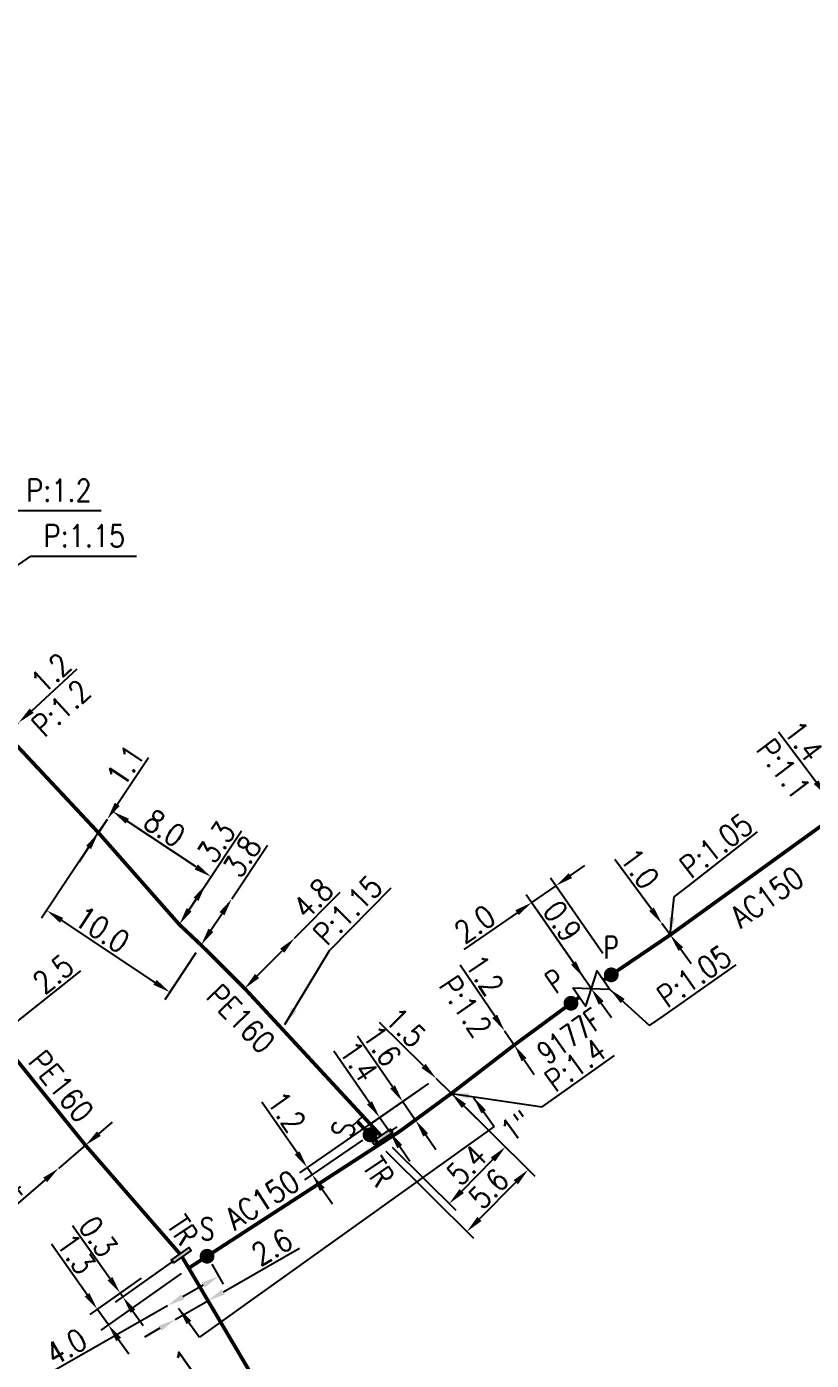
# Model space of a CAD drawing. Header units: millimetres. Extents: x 149996 to 151004, y 126998 to 128018.
# Drawn here: x 150657.9 to 150711, y 127827.3 to 127917.6 of the extents above; entities that cross this region are included whole.
import ezdxf
from ezdxf.enums import TextEntityAlignment as Align

# ---------------------------------------------------------------- set-up
doc = ezdxf.new("R2010")
doc.units = ezdxf.units.MM
doc.header["$PDMODE"] = 34
for name, pattern in [('L_100_AP', [14, 10, -1.5, 1, -1.5]), ('L_25_AP', [2000, 1000, 1000]), ('L_25_PE', [2000, 1000, 1000])]:
    doc.linetypes.add(name, pattern=pattern)
doc.layers.get('0').update_dxf_attribs({"linetype": 'CONTINUOUS'})
doc.layers.get('DEFPOINTS').update_dxf_attribs({"linetype": 'CONTINUOUS'})
for name, color, linetype in [('L_140', 3, 'CONTINUOUS'), ('L_150', 1, 'CONTINUOUS'), ('L_300', 7, 'CONTINUOUS'), ('L_340', 7, 'CONTINUOUS')]:
    doc.layers.add(name, color=color, linetype=linetype)
doc.styles.add('G_ROMANS', font='ROMANS.SHX', dxfattribs={"width": 0.75})
doc.styles.get("Standard").update_dxf_attribs({"font": 'romans.shx', "width": 0.85})
doc.dimstyles.get("Standard").update_dxf_attribs({"dimtxt": 1.5, "dimasz": 1.2, "dimexe": 0.625, "dimexo": 0.625, "dimgap": 0.25, "dimtad": 1, "dimdec": 1, "dimzin": 0, "dimdsep": 46, "dimtxsty": 'Standard', "dimcen": -0.5, "dimadec": 0, "dimazin": 0, "dimtfac": 1, "dimtdec": 1, "dimtmove": 0, "dimatfit": 3, "dimfxl": 0, "dimtolj": 1, "dimtzin": 0, "dimarcsym": 0})

# ---------------------------------------------------------------- blocks, each defined once
blk = doc.blocks.new('*D1132')
at = {"layer": 'DEFPOINTS', "color": 0, "linetype": 'Continuous', "transparency": 16777216}
for p in [(150712.053, 127865.453), (150712.053, 127865.453), (150712.896, 127864.335)]:
    blk.add_point(p, dxfattribs=at)
at = {"layer": 'L_140', "color": 0, "linetype": 'Continuous', "lineweight": -2, "transparency": 16777216}
for p, q in [((150711.33, 127866.411), (150708.772, 127869.804)), ((150712.896, 127864.335), (150712.053, 127865.453)), ((150713.395, 127864.711), (150713.395, 127864.711)), ((150713.618, 127863.377), (150714.341, 127862.419))]:
    blk.add_line(p, q, dxfattribs=at)
at = {"layer": 'L_140', "color": 0, "linetype": 'Continuous', "transparency": 16777216}
for points in [[(150711.49, 127866.531), (150711.171, 127866.291), (150712.053, 127865.453)], [(150713.778, 127863.497), (150713.459, 127863.256), (150712.896, 127864.335)]]:
    blk.add_solid(points, dxfattribs=at)
at = {"layer": 'L_140', "color": 0, "linetype": 'Continuous', "transparency": 16777216, "insert": (150710.488, 127869.189), "char_height": 1.5, "attachment_point": 5, "rotation": 307.01831}
blk.add_mtext('\\A1;1.4', dxfattribs=at)
blk = doc.blocks.new('*D1133')
at = {"layer": 'DEFPOINTS', "color": 0, "linetype": 'Continuous', "transparency": 16777216}
for p in [(150700.892, 127856.832), (150700.892, 127856.832), (150701.455, 127856.067)]:
    blk.add_point(p, dxfattribs=at)
at = {"layer": 'L_140', "color": 0, "linetype": 'Continuous', "lineweight": -2, "transparency": 16777216}
for p, q in [((150700.181, 127857.799), (150697.698, 127861.173)), ((150701.455, 127856.067), (150700.892, 127856.832)), ((150702.166, 127855.101), (150702.877, 127854.134))]:
    blk.add_line(p, q, dxfattribs=at)
at = {"layer": 'L_140', "color": 0, "linetype": 'Continuous', "transparency": 16777216}
for points in [[(150700.342, 127857.918), (150700.02, 127857.681), (150700.892, 127856.832)], [(150702.327, 127855.219), (150702.005, 127854.982), (150701.455, 127856.067)]]:
    blk.add_solid(points, dxfattribs=at)
at = {"layer": 'L_140', "color": 0, "linetype": 'Continuous', "transparency": 16777216, "insert": (150699.389, 127860.562), "char_height": 1.5, "attachment_point": 5, "rotation": 306.34445}
blk.add_mtext('\\A1;1.0', dxfattribs=at)
blk = doc.blocks.new('*D1153')
at = {"layer": 'DEFPOINTS', "color": 0, "linetype": 'Continuous', "transparency": 16777216}
for p in [(150690.242, 127849.559), (150690.242, 127849.559), (150690.887, 127848.607)]:
    blk.add_point(p, dxfattribs=at)
at = {"layer": 'L_150', "color": 0, "linetype": 'Continuous', "lineweight": -2, "transparency": 16777216}
for p, q in [((150689.569, 127850.553), (150687.219, 127854.021)), ((150690.887, 127848.607), (150690.242, 127849.559)), ((150691.56, 127847.614), (150692.233, 127846.62))]:
    blk.add_line(p, q, dxfattribs=at)
at = {"layer": 'L_150', "color": 0, "linetype": 'Continuous', "transparency": 16777216}
for points in [[(150689.734, 127850.665), (150689.403, 127850.441), (150690.242, 127849.559)], [(150691.725, 127847.726), (150691.394, 127847.502), (150690.887, 127848.607)]]:
    blk.add_solid(points, dxfattribs=at)
at = {"layer": 'L_150', "color": 0, "linetype": 'Continuous', "transparency": 16777216, "insert": (150688.885, 127853.345), "char_height": 1.5, "attachment_point": 5, "rotation": 304.11598}
blk.add_mtext('\\A1;1.2', dxfattribs=at)
blk = doc.blocks.new('*D1154')
at = {"layer": 'DEFPOINTS', "color": 0, "linetype": 'Continuous', "transparency": 16777216}
for p in [(150685.602, 127846.352), (150685.602, 127846.352), (150686.632, 127845.331)]:
    blk.add_point(p, dxfattribs=at)
at = {"layer": 'L_150', "color": 0, "linetype": 'Continuous', "lineweight": -2, "transparency": 16777216}
for p, q in [((150684.75, 127847.197), (150681.775, 127850.146)), ((150686.632, 127845.331), (150685.602, 127846.352)), ((150686.192, 127844.887), (150686.192, 127844.887)), ((150687.485, 127844.487), (150688.337, 127843.642))]:
    blk.add_line(p, q, dxfattribs=at)
at = {"layer": 'L_150', "color": 0, "linetype": 'Continuous', "transparency": 16777216}
for points in [[(150684.891, 127847.339), (150684.609, 127847.055), (150685.602, 127846.352)], [(150687.625, 127844.629), (150687.344, 127844.344), (150686.632, 127845.331)]]:
    blk.add_solid(points, dxfattribs=at)
at = {"layer": 'L_150', "color": 0, "linetype": 'Continuous', "transparency": 16777216, "insert": (150683.54, 127849.804), "char_height": 1.5, "attachment_point": 5, "rotation": 315.25499}
blk.add_mtext('\\A1;1.5', dxfattribs=at)
blk = doc.blocks.new('*D1155')
at = {"layer": 'DEFPOINTS', "color": 0, "linetype": 'Continuous', "transparency": 16777216}
for p in [(150685.602, 127846.352), (150682.178, 127842.143), (150690.29, 127841.706)]:
    blk.add_point(p, dxfattribs=at)
at = {"layer": 'L_150', "color": 0, "linetype": 'Continuous', "lineweight": -2, "transparency": 16777216}
for p, q in [((150686.046, 127845.912), (150690.734, 127841.266)), ((150682.622, 127841.703), (150686.932, 127837.431)), ((150687.333, 127838.723), (150689.445, 127840.854))]:
    blk.add_line(p, q, dxfattribs=at)
at = {"layer": 'L_150', "color": 0, "linetype": 'Continuous', "transparency": 16777216}
for points in [[(150689.303, 127840.995), (150689.587, 127840.713), (150690.29, 127841.706)], [(150687.191, 127838.864), (150687.475, 127838.582), (150686.489, 127837.871)]]:
    blk.add_solid(points, dxfattribs=at)
at = {"layer": 'L_150', "color": 0, "linetype": 'Continuous', "transparency": 16777216, "insert": (150687.679, 127840.492), "char_height": 1.5, "attachment_point": 5, "rotation": 45.25499}
blk.add_mtext('\\A1;5.4', dxfattribs=at)
blk = doc.blocks.new('*D1156')
at = {"layer": 'DEFPOINTS', "color": 0, "linetype": 'Continuous', "transparency": 16777216}
for p in [(150657.337, 127870.437), (150657.337, 127870.437), (150656.489, 127869.66)]:
    blk.add_point(p, dxfattribs=at)
at = {"layer": 'L_150', "color": 0, "linetype": 'Continuous', "lineweight": -2, "transparency": 16777216}
for p, q in [((150658.221, 127871.248), (150661.309, 127874.079)), ((150656.489, 127869.66), (150657.337, 127870.437)), ((150655.605, 127868.849), (150654.72, 127868.038))]:
    blk.add_line(p, q, dxfattribs=at)
at = {"layer": 'L_150', "color": 0, "linetype": 'Continuous', "transparency": 16777216}
for points in [[(150658.086, 127871.395), (150658.357, 127871.1), (150657.337, 127870.437)], [(150655.469, 127868.996), (150655.74, 127868.702), (150656.489, 127869.66)]]:
    blk.add_solid(points, dxfattribs=at)
at = {"layer": 'L_150', "color": 0, "linetype": 'Continuous', "transparency": 16777216, "insert": (150659.532, 127873.806), "char_height": 1.5, "attachment_point": 5, "rotation": 42.51411}
blk.add_mtext('\\A1;1.2', dxfattribs=at)
blk = doc.blocks.new('*D1157')
at = {"layer": 'DEFPOINTS', "color": 0, "linetype": 'Continuous', "transparency": 16777216}
for p in [(150663.347, 127863.903), (150663.347, 127863.903), (150662.739, 127862.987)]:
    blk.add_point(p, dxfattribs=at)
at = {"layer": 'L_150', "color": 0, "linetype": 'Continuous', "lineweight": -2, "transparency": 16777216}
for p, q in [((150664.011, 127864.903), (150666.126, 127868.09)), ((150662.739, 127862.987), (150663.347, 127863.903)), ((150662.075, 127861.987), (150661.411, 127860.987))]:
    blk.add_line(p, q, dxfattribs=at)
at = {"layer": 'L_150', "color": 0, "linetype": 'Continuous', "transparency": 16777216}
for points in [[(150663.844, 127865.013), (150664.177, 127864.792), (150663.347, 127863.903)], [(150661.908, 127862.097), (150662.242, 127861.876), (150662.739, 127862.987)]]:
    blk.add_solid(points, dxfattribs=at)
at = {"layer": 'L_150', "color": 0, "linetype": 'Continuous', "transparency": 16777216, "insert": (150664.567, 127867.549), "char_height": 1.5, "attachment_point": 5, "rotation": 56.42339}
blk.add_mtext('\\A1;1.1', dxfattribs=at)
blk = doc.blocks.new('*D1158')
at = {"layer": 'DEFPOINTS', "color": 0, "linetype": 'Continuous', "transparency": 16777216}
for p in [(150663.347, 127863.903), (150663.696, 127864.429), (150668.215, 127856.771)]:
    blk.add_point(p, dxfattribs=at)
at = {"layer": 'L_150', "color": 0, "linetype": 'Continuous', "lineweight": -2, "transparency": 16777216}
for p, q in [((150663.693, 127864.424), (150664.042, 127864.95)), ((150669.362, 127860.668), (150664.696, 127863.766)), ((150668.56, 127857.292), (150670.707, 127860.526))]:
    blk.add_line(p, q, dxfattribs=at)
at = {"layer": 'L_150', "color": 0, "linetype": 'Continuous', "transparency": 16777216}
for points in [[(150664.807, 127863.932), (150664.585, 127863.599), (150663.696, 127864.429)], [(150669.472, 127860.835), (150669.251, 127860.502), (150670.361, 127860.005)]]:
    blk.add_solid(points, dxfattribs=at)
at = {"layer": 'L_150', "color": 0, "linetype": 'Continuous', "transparency": 16777216, "insert": (150667.214, 127863.295), "char_height": 1.5, "attachment_point": 5, "rotation": 326.42339}
blk.add_mtext('\\A1;8.0', dxfattribs=at)
blk = doc.blocks.new('*D1159')
at = {"layer": 'DEFPOINTS', "color": 0, "linetype": 'Continuous', "transparency": 16777216}
for p in [(150663.347, 127863.903), (150659.241, 127857.718), (150669.691, 127855.378)]:
    blk.add_point(p, dxfattribs=at)
at = {"layer": 'L_150', "color": 0, "linetype": 'Continuous', "lineweight": -2, "transparency": 16777216}
for p, q in [((150663.001, 127863.382), (150658.896, 127857.197)), ((150666.573, 127852.851), (150660.241, 127857.054)), ((150669.345, 127854.857), (150667.227, 127851.667))]:
    blk.add_line(p, q, dxfattribs=at)
at = {"layer": 'L_150', "color": 0, "linetype": 'Continuous', "transparency": 16777216}
for points in [[(150660.352, 127857.221), (150660.131, 127856.888), (150659.241, 127857.718)], [(150666.684, 127853.018), (150666.462, 127852.685), (150667.573, 127852.188)]]:
    blk.add_solid(points, dxfattribs=at)
at = {"layer": 'L_150', "color": 0, "linetype": 'Continuous', "transparency": 16777216, "insert": (150662.994, 127856.427), "char_height": 1.5, "attachment_point": 5, "rotation": 326.42339}
blk.add_mtext('\\A1;10.0', dxfattribs=at)
blk = doc.blocks.new('*D1160')
at = {"layer": 'DEFPOINTS', "color": 0, "linetype": 'Continuous', "transparency": 16777216}
for p in [(150670.012, 127859.479), (150670.012, 127859.479), (150668.215, 127856.771)]:
    blk.add_point(p, dxfattribs=at)
at = {"layer": 'L_150', "color": 0, "linetype": 'Continuous', "lineweight": -2, "transparency": 16777216}
for p, q in [((150670.012, 127859.479), (150672.43, 127863.121)), ((150668.878, 127857.771), (150669.348, 127858.479))]:
    blk.add_line(p, q, dxfattribs=at)
at = {"layer": 'L_150', "color": 0, "linetype": 'Continuous', "transparency": 16777216}
for points in [[(150669.182, 127858.589), (150669.515, 127858.368), (150670.012, 127859.479)], [(150668.712, 127857.881), (150669.045, 127857.66), (150668.215, 127856.771)]]:
    blk.add_solid(points, dxfattribs=at)
at = {"layer": 'L_150', "color": 0, "linetype": 'Continuous', "transparency": 16777216, "insert": (150670.72, 127862.353), "char_height": 1.5, "attachment_point": 5, "rotation": 56.42339}
blk.add_mtext('\\A1;3.3', dxfattribs=at)
blk = doc.blocks.new('*D1161')
at = {"layer": 'DEFPOINTS', "color": 0, "linetype": 'Continuous', "transparency": 16777216}
for p in [(150671.765, 127858.502), (150671.765, 127858.502), (150669.691, 127855.378)]:
    blk.add_point(p, dxfattribs=at)
at = {"layer": 'L_150', "color": 0, "linetype": 'Continuous', "lineweight": -2, "transparency": 16777216}
for p, q in [((150671.765, 127858.502), (150674.182, 127862.144)), ((150670.354, 127856.378), (150671.101, 127857.503))]:
    blk.add_line(p, q, dxfattribs=at)
at = {"layer": 'L_150', "color": 0, "linetype": 'Continuous', "transparency": 16777216}
for points in [[(150670.934, 127857.613), (150671.268, 127857.392), (150671.765, 127858.502)], [(150670.188, 127856.488), (150670.521, 127856.267), (150669.691, 127855.378)]]:
    blk.add_solid(points, dxfattribs=at)
at = {"layer": 'L_150', "color": 0, "linetype": 'Continuous', "transparency": 16777216, "insert": (150672.472, 127861.376), "char_height": 1.5, "attachment_point": 5, "rotation": 56.42339}
blk.add_mtext('\\A1;3.8', dxfattribs=at)
blk = doc.blocks.new('*D1162')
at = {"layer": 'DEFPOINTS', "color": 0, "linetype": 'Continuous', "transparency": 16777216}
for p in [(150685.602, 127846.352), (150683.333, 127844.783), (150683.183, 127842.795)]:
    blk.add_point(p, dxfattribs=at)
at = {"layer": 'L_150', "color": 0, "linetype": 'Continuous', "lineweight": -2, "transparency": 16777216}
for p, q in [((150682.651, 127845.77), (150680.268, 127849.216)), ((150685.088, 127845.997), (150682.819, 127844.428)), ((150684.215, 127843.508), (150683.333, 127844.783)), ((150683.697, 127843.151), (150684.729, 127843.864)), ((150684.897, 127842.521), (150685.58, 127841.534))]:
    blk.add_line(p, q, dxfattribs=at)
at = {"layer": 'L_150', "color": 0, "linetype": 'Continuous', "transparency": 16777216}
for points in [[(150682.815, 127845.884), (150682.486, 127845.657), (150683.333, 127844.783)], [(150685.062, 127842.635), (150684.733, 127842.408), (150684.215, 127843.508)]]:
    blk.add_solid(points, dxfattribs=at)
at = {"layer": 'L_150', "color": 0, "linetype": 'Continuous', "transparency": 16777216, "insert": (150681.941, 127848.556), "char_height": 1.5, "attachment_point": 5, "rotation": 304.65899}
blk.add_mtext('\\A1;1.6', dxfattribs=at)
blk = doc.blocks.new('*D1163')
at = {"layer": 'DEFPOINTS', "color": 0, "linetype": 'Continuous', "transparency": 16777216}
for p in [(150666.137, 127833.173), (150668.853, 127833.503), (150662.664, 127830.715)]:
    blk.add_point(p, dxfattribs=at)
at = {"layer": 'L_150', "color": 0, "linetype": 'Continuous', "lineweight": -2, "transparency": 16777216}
for p, q in [((150661.971, 127831.695), (150659.551, 127835.114)), ((150668.343, 127833.142), (150662.905, 127829.293)), ((150665.626, 127832.812), (150662.154, 127830.354)), ((150663.415, 127829.654), (150662.664, 127830.715)), ((150664.109, 127828.675), (150664.802, 127827.695))]:
    blk.add_line(p, q, dxfattribs=at)
at = {"layer": 'L_150', "color": 0, "linetype": 'Continuous', "transparency": 16777216}
for points in [[(150662.134, 127831.81), (150661.808, 127831.579), (150662.664, 127830.715)], [(150664.272, 127828.79), (150663.945, 127828.559), (150663.415, 127829.654)]]:
    blk.add_solid(points, dxfattribs=at)
at = {"layer": 'L_150', "color": 0, "linetype": 'Continuous', "transparency": 16777216, "insert": (150661.231, 127834.472), "char_height": 1.5, "attachment_point": 5, "rotation": 305.28866}
blk.add_mtext('\\A1;1.3', dxfattribs=at)
blk = doc.blocks.new('*D1164')
at = {"layer": 'DEFPOINTS', "color": 0, "linetype": 'Continuous', "transparency": 16777216}
for p in [(150670.156, 127831.296), (150667.945, 127830.025), (150667.945, 127830.025)]:
    blk.add_point(p, dxfattribs=at)
at = {"layer": 'L_150', "color": 0, "linetype": 'Continuous', "lineweight": -2, "transparency": 16777216}
for p, q in [((150671.197, 127831.894), (150676.362, 127834.861)), ((150667.945, 127830.025), (150670.156, 127831.296)), ((150666.905, 127829.427), (150665.864, 127828.83))]:
    blk.add_line(p, q, dxfattribs=at)
at = {"layer": 'L_150', "color": 0, "linetype": 'Continuous', "transparency": 16777216}
for points in [[(150671.097, 127832.067), (150671.296, 127831.72), (150670.156, 127831.296)], [(150666.805, 127829.601), (150667.004, 127829.254), (150667.945, 127830.025)]]:
    blk.add_solid(points, dxfattribs=at)
at = {"layer": 'L_150', "color": 0, "linetype": 'Continuous', "transparency": 16777216, "insert": (150674.489, 127834.939), "char_height": 1.5, "attachment_point": 5, "rotation": 29.88146}
blk.add_mtext('\\A1;2.6', dxfattribs=at)
blk = doc.blocks.new('*D1168')
at = {"layer": 'DEFPOINTS', "color": 0, "linetype": 'Continuous', "transparency": 16777216}
for p in [(150668.343, 127834.367), (150666.137, 127833.173), (150664.212, 127831.811)]:
    blk.add_point(p, dxfattribs=at)
at = {"layer": 'L_340', "color": 0, "linetype": 'Continuous', "lineweight": -2, "transparency": 16777216}
for p, q in [((150663.519, 127832.79), (150660.993, 127836.358)), ((150667.833, 127834.006), (150663.875, 127831.205)), ((150665.626, 127832.812), (150663.702, 127831.45)), ((150664.385, 127831.566), (150664.212, 127831.811)), ((150665.078, 127830.586), (150665.772, 127829.607))]:
    blk.add_line(p, q, dxfattribs=at)
at = {"layer": 'L_340', "color": 0, "linetype": 'Continuous', "transparency": 16777216}
for points in [[(150663.682, 127832.906), (150663.355, 127832.675), (150664.212, 127831.811)], [(150665.242, 127830.702), (150664.915, 127830.471), (150664.385, 127831.566)]]:
    blk.add_solid(points, dxfattribs=at)
at = {"layer": 'L_340', "color": 0, "linetype": 'Continuous', "transparency": 16777216, "insert": (150662.726, 127835.642), "char_height": 1.5, "attachment_point": 5, "rotation": 305.28866}
blk.add_mtext('\\A1;0.3', dxfattribs=at)
blk = doc.blocks.new('*D1169')
at = {"layer": 'DEFPOINTS', "color": 0, "linetype": 'Continuous', "transparency": 16777216}
for p in [(150661.862, 127841.824), (150660.042, 127840.259), (150660.042, 127840.259)]:
    blk.add_point(p, dxfattribs=at)
at = {"layer": 'L_150', "color": 0, "linetype": 'Continuous', "lineweight": -2, "transparency": 16777216}
for p, q in [((150662.772, 127842.607), (150663.681, 127843.389)), ((150661.862, 127841.824), (150660.042, 127840.259)), ((150659.132, 127839.477), (150655.772, 127836.587))]:
    blk.add_line(p, q, dxfattribs=at)
at = {"layer": 'L_150', "color": 0, "linetype": 'Continuous', "transparency": 16777216}
for points in [[(150662.641, 127842.758), (150662.902, 127842.455), (150661.862, 127841.824)], [(150659.002, 127839.629), (150659.263, 127839.325), (150660.042, 127840.259)]]:
    blk.add_solid(points, dxfattribs=at)
at = {"layer": 'L_150', "color": 0, "linetype": 'Continuous', "transparency": 16777216, "insert": (150656.345, 127838.399), "char_height": 1.5, "attachment_point": 5, "rotation": 40.69586}
blk.add_mtext('\\A1;2.4', dxfattribs=at)
blk = doc.blocks.new('*D1170')
at = {"layer": 'DEFPOINTS', "color": 0, "linetype": 'Continuous', "transparency": 16777216}
for p in [(150655.943, 127849.163), (150653.988, 127847.605), (150653.988, 127847.605)]:
    blk.add_point(p, dxfattribs=at)
at = {"layer": 'L_150', "color": 0, "linetype": 'Continuous', "lineweight": -2, "transparency": 16777216}
for p, q in [((150656.882, 127849.911), (150661.541, 127853.623)), ((150653.988, 127847.605), (150655.943, 127849.163)), ((150653.049, 127846.857), (150652.111, 127846.11))]:
    blk.add_line(p, q, dxfattribs=at)
at = {"layer": 'L_150', "color": 0, "linetype": 'Continuous', "transparency": 16777216}
for points in [[(150656.757, 127850.067), (150657.006, 127849.754), (150655.943, 127849.163)], [(150652.925, 127847.014), (150653.174, 127846.701), (150653.988, 127847.605)]]:
    blk.add_solid(points, dxfattribs=at)
at = {"layer": 'L_150', "color": 0, "linetype": 'Continuous', "transparency": 16777216, "insert": (150659.678, 127853.417), "char_height": 1.5, "attachment_point": 5, "rotation": 38.54395}
blk.add_mtext('\\A1;2.5', dxfattribs=at)
blk = doc.blocks.new('L_340_19')
at = {"linetype": 'Continuous'}
blk.add_hatch(color=0, dxfattribs=at).paths.add_polyline_path([(0.125, 0.75), (-0.125, 0.75), (-0.125, -0.75), (0.125, -0.75)])
at = {"color": 0, "linetype": 'Continuous'}
blk.add_lwpolyline([(-0.125, 0.75), (0.125, 0.75), (0.125, -0.75), (-0.125, -0.75)], close=True, dxfattribs=at)
at = {"color": 0, "linetype": 'Continuous', "style": 'G_ROMANS', "width": 0.75}
for tag, height, flags, p in [('TR', 1.5, 8, (0, 3)), ('DEF_LEG', 1.2, 3, (0, -5)), ('DEF_COUP', 1.2, 3, (0, -7.5)), ('DEF_TYPE', 1.2, 3, (0, -10))]:
    blk.add_attdef(tag, text='', height=height, dxfattribs=dict(at, flags=flags)).set_placement(p, align=Align.MIDDLE)
blk = doc.blocks.new('L_300_09')
at = {"color": 0, "linetype": 'Continuous', "flags": 128}
blk.add_lwpolyline([(-1, 0.75), (1, -0.75), (1, 0.75), (-1, -0.75), (-1, 0.75)], dxfattribs=at)
at = {"color": 0, "linetype": 'Continuous', "width": 0.75}
blk.add_attdef('NUM', text='', height=1.5, dxfattribs=at).set_placement((0, 2.1), align=Align.MIDDLE_CENTER)
at = {"color": 0, "linetype": 'Continuous', "width": 0.75, "flags": 3}
for tag, p in [('DEF_LEG', (0, -5)), ('DEF_COUP', (0, -7.5)), ('DEF_TYPE', (0, -10))]:
    blk.add_attdef(tag, text='', height=1.2, dxfattribs=at).set_placement(p, align=Align.MIDDLE)
blk = doc.blocks.new('L_300_12')
at = {"color": 0, "linetype": 'Continuous', "const_width": 0.497, "flags": 128}
blk.add_lwpolyline([(-0.252, 0, 1), (0.252, 0, 1)], format="xyb", close=True, dxfattribs=at)
at = {"color": 0, "linetype": 'Continuous', "style": 'G_ROMANS', "width": 0.75}
blk.add_text('P', height=1.5, dxfattribs=at).set_placement((0, 1.85), align=Align.MIDDLE)
at = {"color": 0, "linetype": 'Continuous', "style": 'G_ROMANS', "width": 0.75, "flags": 3}
for tag, p in [('DEF_LEG', (0, -5)), ('DEF_COUP', (0, -7.5)), ('DEF_TYPE', (0, -10))]:
    blk.add_attdef(tag, text='', height=1.2, dxfattribs=at).set_placement(p, align=Align.MIDDLE)
blk = doc.blocks.new('*D1173')
at = {"layer": 'DEFPOINTS', "color": 0, "linetype": 'Continuous', "transparency": 16777216}
for p in [(150685.602, 127846.352), (150681.75, 127841.866), (150691.84, 127840.17)]:
    blk.add_point(p, dxfattribs=at)
at = {"layer": 'L_150', "color": 0, "linetype": 'Continuous', "lineweight": -2, "transparency": 16777216}
for p, q in [((150686.046, 127845.912), (150692.284, 127839.73)), ((150682.194, 127841.426), (150688.132, 127835.541)), ((150688.533, 127836.833), (150690.995, 127839.318))]:
    blk.add_line(p, q, dxfattribs=at)
at = {"layer": 'L_150', "color": 0, "linetype": 'Continuous', "transparency": 16777216}
for points in [[(150690.853, 127839.458), (150691.137, 127839.177), (150691.84, 127840.17)], [(150688.391, 127836.974), (150688.675, 127836.693), (150687.688, 127835.981)]]:
    blk.add_solid(points, dxfattribs=at)
at = {"layer": 'L_150', "color": 0, "linetype": 'Continuous', "transparency": 16777216, "insert": (150689.158, 127838.885), "char_height": 1.5, "attachment_point": 5, "rotation": 45.25499}
blk.add_mtext('\\A1;5.6', dxfattribs=at)
blk = doc.blocks.new('*D1174')
at = {"layer": 'DEFPOINTS', "color": 0, "linetype": 'Continuous', "transparency": 16777216}
for p in [(150685.602, 127846.352), (150681.776, 127843.707), (150681.961, 127842.373)]:
    blk.add_point(p, dxfattribs=at)
at = {"layer": 'L_340', "color": 0, "linetype": 'Continuous', "lineweight": -2, "transparency": 16777216}
for p, q in [((150681.094, 127844.694), (150678.677, 127848.189)), ((150685.088, 127845.997), (150681.262, 127843.351)), ((150682.459, 127842.718), (150681.776, 127843.707)), ((150682.475, 127842.729), (150682.974, 127843.074)), ((150683.142, 127841.731), (150683.824, 127840.744))]:
    blk.add_line(p, q, dxfattribs=at)
at = {"layer": 'L_340', "color": 0, "linetype": 'Continuous', "transparency": 16777216}
for points in [[(150681.258, 127844.807), (150680.929, 127844.58), (150681.776, 127843.707)], [(150683.306, 127841.845), (150682.977, 127841.617), (150682.459, 127842.718)]]:
    blk.add_solid(points, dxfattribs=at)
at = {"layer": 'L_340', "color": 0, "linetype": 'Continuous', "transparency": 16777216, "insert": (150680.366, 127847.504), "char_height": 1.5, "attachment_point": 5, "rotation": 304.65899}
blk.add_mtext('\\A1;1.4', dxfattribs=at)
blk = doc.blocks.new('*D1175')
at = {"layer": 'DEFPOINTS', "color": 0, "linetype": 'Continuous', "transparency": 16777216}
for p in [(150685.602, 127846.352), (150681.123, 127842.53), (150676.873, 127840.316)]:
    blk.add_point(p, dxfattribs=at)
at = {"layer": 'L_300', "color": 0, "linetype": 'Continuous', "lineweight": -2, "transparency": 16777216}
for p, q in [((150685.088, 127845.997), (150676.358, 127839.961)), ((150676.19, 127841.304), (150673.808, 127844.749)), ((150680.609, 127842.175), (150676.698, 127839.47)), ((150677.212, 127839.826), (150676.873, 127840.316)), ((150677.894, 127838.839), (150678.577, 127837.852))]:
    blk.add_line(p, q, dxfattribs=at)
at = {"layer": 'L_300', "color": 0, "linetype": 'Continuous', "transparency": 16777216}
for points in [[(150676.355, 127841.417), (150676.026, 127841.19), (150676.873, 127840.316)], [(150678.059, 127838.953), (150677.73, 127838.725), (150677.212, 127839.826)]]:
    blk.add_solid(points, dxfattribs=at)
at = {"layer": 'L_300', "color": 0, "linetype": 'Continuous', "transparency": 16777216, "insert": (150675.48, 127844.089), "char_height": 1.5, "attachment_point": 5, "rotation": 304.65899}
blk.add_mtext('\\A1;1.2', dxfattribs=at)
blk = doc.blocks.new('L_340_07')
at = {"color": 0, "linetype": 'Continuous', "const_width": 0.25, "flags": 128}
blk.add_lwpolyline([(0, 0), (1.25, 0)], dxfattribs=at)
at = {"color": 0, "linetype": 'Continuous', "flags": 128}
blk.add_lwpolyline([(1.25, -0.5), (1.25, 0.5)], dxfattribs=at)
at = {"color": 0, "linetype": 'Continuous', "style": 'G_ROMANS', "width": 0.75, "flags": 3}
for tag, p in [('DEF_LEG', (0.723, -3.465)), ('DEF_COUP', (0.723, -5.965)), ('DEF_TYPE', (0.723, -8.465))]:
    blk.add_attdef(tag, text='', height=1.2, dxfattribs=at).set_placement(p, align=Align.MIDDLE)
blk = doc.blocks.new('*D1176')
at = {"layer": 'DEFPOINTS', "color": 0, "linetype": 'Continuous', "transparency": 16777216}
for p in [(150670.097, 127834.309), (150667.409, 127830.959), (150667.409, 127830.959)]:
    blk.add_point(p, dxfattribs=at)
at = {"layer": 'L_300', "color": 0, "linetype": 'Continuous', "lineweight": -2, "transparency": 16777216}
for p, q in [((150670.408, 127833.767), (150671.188, 127832.41)), ((150669.837, 127832.354), (150668.449, 127831.556)), ((150667.409, 127830.959), (150659.684, 127826.52))]:
    blk.add_line(p, q, dxfattribs=at)
at = {"layer": 'L_300', "color": 0, "linetype": 'Continuous', "transparency": 16777216}
for points in [[(150669.737, 127832.527), (150669.936, 127832.18), (150670.877, 127832.951)], [(150668.35, 127831.73), (150668.549, 127831.383), (150667.409, 127830.959)]]:
    blk.add_solid(points, dxfattribs=at)
at = {"layer": 'L_300', "color": 0, "linetype": 'Continuous', "transparency": 16777216, "insert": (150660.56, 127828.177), "char_height": 1.5, "attachment_point": 5, "rotation": 29.88146}
blk.add_mtext('\\A1;4.0', dxfattribs=at)
blk = doc.blocks.new('L_300_11')
at = {"color": 0, "linetype": 'Continuous', "const_width": 0.497, "flags": 128}
blk.add_lwpolyline([(-0.252, 0, 1), (0.252, 0, 1)], format="xyb", close=True, dxfattribs=at)
at = {"color": 0, "linetype": 'Continuous', "style": 'G_ROMANS', "width": 0.75}
blk.add_text('S', height=1.5, dxfattribs=at).set_placement((0, 1.85), align=Align.MIDDLE)
at = {"color": 0, "linetype": 'Continuous', "style": 'G_ROMANS', "width": 0.75, "flags": 3}
for tag, p in [('DEF_LEG', (0, -5)), ('DEF_COUP', (0, -7.5)), ('DEF_TYPE', (0, -10))]:
    blk.add_attdef(tag, text='', height=1.2, dxfattribs=at).set_placement(p, align=Align.MIDDLE)
blk = doc.blocks.new('*D1262')
at = {"layer": 'DEFPOINTS', "color": 0, "linetype": 'Continuous', "transparency": 16777216}
for p in [(150693.709, 127859.395), (150697.24, 127854.301), (150696.097, 127852.439)]:
    blk.add_point(p, dxfattribs=at)
at = {"layer": 'L_300', "color": 0, "linetype": 'Continuous', "lineweight": -2, "transparency": 16777216}
for p, q in [((150694.695, 127860.078), (150695.681, 127860.762)), ((150693.709, 127859.395), (150692.065, 127858.255)), ((150696.884, 127854.815), (150693.353, 127859.908)), ((150695.741, 127852.953), (150691.709, 127858.769)), ((150691.079, 127857.572), (150687.487, 127855.081))]:
    blk.add_line(p, q, dxfattribs=at)
at = {"layer": 'L_300', "color": 0, "linetype": 'Continuous', "transparency": 16777216}
for points in [[(150694.581, 127860.243), (150694.809, 127859.914), (150693.709, 127859.395)], [(150690.965, 127857.736), (150691.193, 127857.407), (150692.065, 127858.255)]]:
    blk.add_solid(points, dxfattribs=at)
at = {"layer": 'L_300', "color": 0, "linetype": 'Continuous', "transparency": 16777216, "insert": (150688.22, 127856.806), "char_height": 1.5, "attachment_point": 5, "rotation": 34.73351}
blk.add_mtext('\\A1;2.0', dxfattribs=at)
blk = doc.blocks.new('*D1263')
at = {"layer": 'DEFPOINTS', "color": 0, "linetype": 'Continuous', "transparency": 16777216}
for p in [(150695.585, 127853.179), (150695.585, 127853.179), (150696.097, 127852.439)]:
    blk.add_point(p, dxfattribs=at)
at = {"layer": 'L_300', "color": 0, "linetype": 'Continuous', "lineweight": -2, "transparency": 16777216}
for p, q in [((150694.901, 127854.165), (150692.445, 127857.708)), ((150696.097, 127852.439), (150695.585, 127853.179)), ((150696.781, 127851.453), (150697.465, 127850.467))]:
    blk.add_line(p, q, dxfattribs=at)
at = {"layer": 'L_300', "color": 0, "linetype": 'Continuous', "transparency": 16777216}
for points in [[(150695.065, 127854.279), (150694.736, 127854.051), (150695.585, 127853.179)], [(150696.945, 127851.567), (150696.617, 127851.339), (150696.097, 127852.439)]]:
    blk.add_solid(points, dxfattribs=at)
at = {"layer": 'L_300', "color": 0, "linetype": 'Continuous', "transparency": 16777216, "insert": (150694.153, 127856.999), "char_height": 1.5, "attachment_point": 5, "rotation": 304.73351}
blk.add_mtext('\\A1;0.9', dxfattribs=at)
blk = doc.blocks.new('*D1264')
at = {"layer": 'DEFPOINTS', "color": 0, "linetype": 'Continuous', "transparency": 16777216}
for p in [(150676.022, 127855.847), (150676.022, 127855.847), (150672.643, 127852.438)]:
    blk.add_point(p, dxfattribs=at)
at = {"layer": 'L_150', "color": 0, "linetype": 'Continuous', "lineweight": -2, "transparency": 16777216}
for p, q in [((150676.022, 127855.847), (150679.1, 127858.952)), ((150673.488, 127853.29), (150675.178, 127854.995))]:
    blk.add_line(p, q, dxfattribs=at)
at = {"layer": 'L_150', "color": 0, "linetype": 'Continuous', "transparency": 16777216}
for points in [[(150675.036, 127855.136), (150675.32, 127854.854), (150676.022, 127855.847)], [(150673.346, 127853.431), (150673.63, 127853.149), (150672.643, 127852.438)]]:
    blk.add_solid(points, dxfattribs=at)
at = {"layer": 'L_150', "color": 0, "linetype": 'Continuous', "transparency": 16777216, "insert": (150677.273, 127858.53), "char_height": 1.5, "attachment_point": 5, "rotation": 45.25499}
blk.add_mtext('\\A1;4.8', dxfattribs=at)

msp = doc.modelspace()

# ---------------------------------------------------------------- linework, layer by layer
at = {"layer": 'L_140', "linetype": 'L_100_AP', "const_width": 0.25, "flags": 128}
msp.add_lwpolyline([(150696.925, 127853), (150701.455, 127856.067), (150712.896, 127864.335), (150719.422, 127869.073), (150726.906, 127874.46), (150732.849, 127877.746), (150733.645, 127878.186), (150734.628, 127874.559), (150734.893, 127873.583), (150735.339, 127869.762), (150736.103, 127862.341), (150737.18, 127854.575), (150737.898, 127848.928), (150738.226, 127846.147), (150738.677, 127842.333)], dxfattribs=at)
at = {"layer": 'L_150', "linetype": 'L_25_PE', "const_width": 0.25, "flags": 128}
for points in [[(150668.261, 127834.462), (150661.862, 127841.824), (150655.943, 127849.163), (150652.235, 127853.175), (150647.473, 127858.505), (150643.985, 127862.558), (150641.108, 127865.431), (150638.506, 127868.431), (150634.109, 127874.233), (150627.665, 127881.504), (150616.975, 127893.105), (150615.435, 127894.405), (150606.217, 127904.092), (150605.668, 127905.654), (150595.801, 127915.308), (150594.498, 127916.621), (150593.695, 127916.913), (150588.158, 127922.321), (150583.341, 127926.859), (150574.192, 127936.21), (150568.378, 127942.987), (150562.373, 127948.311), (150554.327, 127955.9), (150552.069, 127958.498), (150547.531, 127963.824), (150546.533, 127965.638), (150542.724, 127969.583), (150536.683, 127975.899), (150526.304, 127986.825), (150526.304, 127986.825), (150519.412, 127993.934), (150515.426, 127997.825), (150514.849, 127998.847), (150512.295, 128000)], [(150525.353, 128000), (150525.698, 127999.654), (150534.43, 127990.692), (150542.631, 127981.851), (150550.708, 127973.636), (150558.061, 127966.086), (150561.001, 127963.861), (150568.346, 127956.07), (150576.377, 127947.95), (150583.973, 127940.575), (150583.973, 127940.575), (150583.973, 127940.575), (150588.197, 127937.77), (150596.059, 127930.336), (150605.657, 127920.568), (150614.795, 127911.762), (150628.578, 127898.171), (150632.031, 127894.85), (150635.912, 127890.856), (150639.48, 127887.185), (150642.593, 127883.159), (150644.719, 127880.933), (150646.035, 127879.7), (150647.634, 127878.462), (150650.018, 127876.228), (150656.489, 127869.66), (150662.739, 127862.987), (150668.215, 127856.771), (150669.691, 127855.378), (150672.643, 127852.438), (150681.874, 127842.465)]]:
    msp.add_lwpolyline(points, dxfattribs=at)
at = {"layer": 'L_150', "linetype": 'L_25_AP', "const_width": 0.25, "flags": 128}
for points in [[(150668.853, 127833.503), (150681.75, 127841.866), (150682.178, 127842.143), (150683.183, 127842.795), (150686.632, 127845.331), (150690.887, 127848.607), (150695.292, 127851.847)], [(150681.75, 127841.866), (150681.123, 127842.53)], [(150682.046, 127842.283), (150682.178, 127842.143)], [(150668.407, 127834.26), (150668.853, 127833.503), (150670.156, 127831.296), (150673.706, 127825.281), (150678.382, 127817.06), (150685.157, 127805.377), (150693.42, 127790.829), (150704.563, 127771.238), (150711.73, 127758.476), (150717.217, 127748.175), (150717.478, 127747.704), (150721.703, 127750.188), (150722.39, 127749.03)]]:
    msp.add_lwpolyline(points, dxfattribs=at)
at = {"layer": 'L_150', "color": 7, "linetype": 'Continuous', "flags": 128}
msp.add_lwpolyline([(150689.534, 127843.095), (150669.578, 127828.824)], dxfattribs=at)

# ---------------------------------------------------------------- block references
at = {"layer": 'L_300'}
for name, p in [('L_300_12', (150697.46, 127853.362)), ('L_300_11', (150670.097, 127834.309))]:
    msp.add_blockref(name, p, dxfattribs=at)
ref = msp.add_blockref('L_300_09', (150696.097, 127852.439), dxfattribs=dict(at, rotation=35.21716845467768))
ref.add_attrib('NUM', '9177F', dxfattribs={"layer": '0', "color": 0, "linetype": 'Continuous', "height": 1.5, "rotation": 35.21717, "width": 0.75}).set_placement((150694.637, 127849.212), align=Align.MIDDLE_CENTER)
for name, p, rotation in [('L_300_12', (150694.731, 127851.435), 35.21716845535884), ('L_300_11', (150681.123, 127842.53), 77.93015873341972)]:
    msp.add_blockref(name, p, dxfattribs=dict(at, rotation=rotation))
at = {"layer": 'L_340', "rotation": 133.3350591330332}
msp.add_blockref('L_340_07', (150681.123, 127842.53), dxfattribs=at)
at = {"layer": 'L_340'}
ref = msp.add_blockref('L_340_19', (150681.961, 127842.373), dxfattribs=dict(at, rotation=124.6589883105513))
ref.add_attrib('TR', 'TR', dxfattribs={"layer": '0', "color": 0, "linetype": 'Continuous', "height": 1.5, "rotation": 304.65899, "width": 0.75, "flags": 8}).set_placement((150681.713, 127840.022), align=Align.MIDDLE)
ref = msp.add_blockref('L_340_19', (150668.343, 127834.367), dxfattribs=dict(at, rotation=125.2886607850227))
ref.add_attrib('TR', 'TR', dxfattribs={"layer": '0', "color": 0, "linetype": 'Continuous', "height": 1.5, "rotation": 304.38242, "width": 0.75, "flags": 8}).set_placement((150668.448, 127836.073), align=Align.MIDDLE)

# ---------------------------------------------------------------- texts
at = {"layer": 'L_140', "linetype": 'Continuous', "width": 0.85}
msp.add_text('AC150', height=1.5, rotation=35.26876, dxfattribs=at).set_placement((150708.005, 127858.633), align=Align.MIDDLE)
at = {"layer": 'L_140', "linetype": 'Continuous', "char_height": 1.5}
for s, insert, attachment_point, rotation in [('\\A1;P:1.1', (150709.87, 127865.083), 9, 307.01831), ('\\A1;P:1.05', (150702.849, 127859.83), 7, 37.95539)]:
    msp.add_mtext(s, dxfattribs=dict(at, insert=insert, attachment_point=attachment_point, rotation=rotation))
at = {"layer": 'L_150', "linetype": 'Continuous', "width": 0.85}
for s, rotation, p in [('PE160', 314.07958, (150672.378, 127850.384)), ('PE160', 308.88653, (150660.222, 127845.813)), ('AC150', 32.96108, (150673.833, 127838.127))]:
    msp.add_text(s, height=1.5, rotation=rotation, dxfattribs=at).set_placement(p, align=Align.MIDDLE)
at = {"layer": 'L_150', "color": 7, "linetype": 'Continuous', "width": 0.85}
for s, p in [('1"', (150691.025, 127843.127)), ('1', (150668.567, 127827.169))]:
    msp.add_text(s, height=1.5, rotation=35.57034, dxfattribs=at).set_placement(p, align=Align.MIDDLE)
at = {"layer": 'L_150', "linetype": 'Continuous', "char_height": 1.5, "attachment_point": 1}
for s, insert in [('\\A1;P:1.2', (150657.857, 127886.918)), ('\\A1;P:1.15', (150659.033, 127883.836))]:
    msp.add_mtext(s, dxfattribs=dict(at, insert=insert))
at = {"layer": 'L_150', "linetype": 'Continuous', "char_height": 1.5}
for s, insert, attachment_point, rotation in [('\\A1;P:1.2', (150659.089, 127869.379), 7, 42.51411), ('\\A1;P:1.15', (150678.211, 127855.254), 7, 45.25499), ('\\A1;P:1.2', (150688.213, 127848.967), 9, 304.11598), ('\\A1;P:1.4', (150693.663, 127845.348), 7, 35.57034)]:
    msp.add_mtext(s, dxfattribs=dict(at, insert=insert, attachment_point=attachment_point, rotation=rotation))
at = {"layer": 'L_300', "linetype": 'Continuous', "insert": (150701.248, 127851.066), "char_height": 1.5, "attachment_point": 7, "rotation": 35.17185}
msp.add_mtext('\\A1;P:1.05', dxfattribs=at)

# ---------------------------------------------------------------- dimensions: what is measured, and where the dimension line sits
at = {"layer": 'L_140', "linetype": 'Continuous'}
for base, p1, p2, angle, picture, middle in [((150712.053, 127865.453), (150712.896, 127864.335), (150712.053, 127865.453), 307.01831, '*D1132', (150709.69, 127868.587)), ((150700.892, 127856.8325), (150701.455, 127856.0673), (150700.892, 127856.8325), 306.34445, '*D1133', (150698.5838, 127859.9695))]:
    dim = msp.add_linear_dim(base=base, p1=p1, p2=p2, angle=angle, dimstyle='Standard', dxfattribs=at)
    dim.commit()
    dim.dimension.update_dxf_attribs({"geometry": picture, "text_midpoint": middle, "dimtype": 160})
at = {"layer": 'L_150', "linetype": 'Continuous'}
for base, p1, p2, angle, picture, middle in [((150657.336826, 127870.436987), (150656.489148, 127869.65985), (150657.336826, 127870.436987), 222.514107, '*D1156', (150660.20761, 127873.068877)), ((150663.347, 127863.903), (150662.739, 127862.987), (150663.347, 127863.903), 236.42339, '*D1157', (150665.4, 127866.996)), ((150663.696, 127864.429), (150668.215, 127856.771), (150663.347, 127863.903), 326.42339, '*D1158', (150666.661, 127862.461)), ((150659.241, 127857.718), (150669.691, 127855.378), (150663.347, 127863.903), 326.42339, '*D1159', (150662.441, 127855.594)), ((150670.0121, 127859.4786), (150668.2147, 127856.7708), (150670.0121, 127859.4786), 236.42339, '*D1160', (150671.5527, 127861.7995)), ((150671.7646, 127858.5024), (150669.6906, 127855.3781), (150671.7646, 127858.5024), 236.42339, '*D1161', (150673.3052, 127860.8233)), ((150676.022, 127855.847), (150672.643, 127852.438), (150676.022, 127855.847), 225.25499, '*D1264', (150677.983, 127857.826)), ((150653.988, 127847.605), (150655.943, 127849.163), (150653.988, 127847.605), 38.54395, '*D1170', (150660.301, 127852.634)), ((150690.2416, 127849.5595), (150690.8866, 127848.6074), (150690.2416, 127849.5595), 304.11598, '*D1153', (150688.0572, 127852.7839)), ((150685.6024, 127846.352), (150686.6322, 127845.3313), (150685.6024, 127846.352), 315.25499, '*D1154', (150682.8362, 127849.0937)), ((150683.3333, 127844.7833), (150683.1834, 127842.7952), (150685.6024, 127846.352), 304.65899, '*D1162', (150681.1185, 127847.9868)), ((150690.29, 127841.706), (150682.178, 127842.143), (150685.602, 127846.352), 225.25499, '*D1155', (150688.389, 127839.788)), ((150660.042, 127840.259), (150661.862, 127841.824), (150660.042, 127840.259), 40.69586, '*D1169', (150656.997, 127837.641)), ((150662.664, 127830.715), (150668.853, 127833.503), (150666.137, 127833.173), 305.28866, '*D1163', (150660.414, 127833.894)), ((150667.945075, 127830.025322), (150670.156073, 127831.29575), (150667.945075, 127830.025322), 29.881459, '*D1164', (150674.986825, 127834.071476))]:
    dim = msp.add_linear_dim(base=base, p1=p1, p2=p2, angle=angle, dimstyle='Standard', dxfattribs=at)
    dim.commit()
    dim.dimension.update_dxf_attribs({"geometry": picture, "text_midpoint": middle, "dimtype": 160})
dim = msp.add_linear_dim(base=(150691.84, 127840.17), p1=(150681.75, 127841.866), p2=(150685.602, 127846.352), angle=225.25499, text='5.6', dimstyle='Standard', dxfattribs=at)
dim.commit()
dim.dimension.update_dxf_attribs({"geometry": '*D1173', "text_midpoint": (150689.869, 127838.181), "dimtype": 160})
at = {"layer": 'L_300', "linetype": 'Continuous'}
for base, p1, p2, angle, picture, middle in [((150693.709, 127859.395), (150696.097, 127852.439), (150697.24, 127854.301), 214.73351, '*D1262', (150688.79, 127855.984)), ((150695.585, 127853.179), (150696.097, 127852.439), (150695.585, 127853.179), 304.73351, '*D1263', (150693.331, 127856.43)), ((150667.409, 127830.959), (150670.097, 127834.309), (150667.409, 127830.959), 29.88146, '*D1176', (150661.058, 127827.31))]:
    dim = msp.add_linear_dim(base=base, p1=p1, p2=p2, angle=angle, dimstyle='Standard', dxfattribs=at)
    dim.commit()
    dim.dimension.update_dxf_attribs({"geometry": picture, "text_midpoint": middle, "dimtype": 160})
dim = msp.add_linear_dim(base=(150676.873, 127840.316), p1=(150681.123, 127842.53), p2=(150685.602, 127846.352), angle=304.65899, text='1.2', dimstyle='Standard', dxfattribs=at)
dim.commit()
dim.dimension.update_dxf_attribs({"geometry": '*D1175', "text_midpoint": (150674.658, 127843.52), "dimtype": 160})
at = {"layer": 'L_340', "linetype": 'Continuous'}
dim = msp.add_linear_dim(base=(150681.776, 127843.707), p1=(150681.961, 127842.373), p2=(150685.602, 127846.352), angle=304.65899, text='1.4', dimstyle='Standard', dxfattribs=at)
dim.commit()
dim.dimension.update_dxf_attribs({"geometry": '*D1174', "text_midpoint": (150679.544, 127846.935), "dimtype": 160})
dim = msp.add_linear_dim(base=(150664.212, 127831.811), p1=(150668.343, 127834.367), p2=(150666.137, 127833.173), angle=305.28866, dimstyle='Standard', dxfattribs=at)
dim.commit()
dim.dimension.update_dxf_attribs({"geometry": '*D1168', "text_midpoint": (150661.909, 127835.064), "dimtype": 160})

# ---------------------------------------------------------------- leaders
at = {"layer": 'L_140', "linetype": 'Continuous', "annotation_type": 0, "has_hookline": 1, "hookline_direction": 0, "text_width": 5.707, "horizontal_direction": (0.78849, 0.615048, 0)}
msp.add_leader([(150701.455, 127856.067), (150701.71, 127858.636), (150702.656, 127859.374)], dimstyle='Standard', dxfattribs=at)
at = {"layer": 'L_150', "linetype": 'Continuous', "annotation_type": 0, "has_hookline": 1, "hookline_direction": 0}
for points, text_width in [([(150647.996, 127878.357), (150656.992, 127884.793), (150658.192, 127884.793)], 4.493), ([(150650.316, 127876.281), (150658.168, 127881.711), (150659.368, 127881.711)], 5.707)]:
    msp.add_leader(points, dimstyle='Standard', override={"dimgap": 0.25, "dimtad": 1}, dxfattribs=dict(at, text_width=text_width))
for points, text_width, horizontal_direction in [([(150675.368, 127849.993), (150678.374, 127855.016)], 5.707, (0.703953, 0.710247, 0)), ([(150686.632, 127845.331), (150692.79, 127844.416), (150693.766, 127845.114)], 4.554, (0.813402, 0.581702, 0))]:
    msp.add_leader(points, dimstyle='Standard', dxfattribs=dict(at, text_width=text_width, horizontal_direction=horizontal_direction))
at = {"layer": 'L_150', "color": 7, "linetype": 'Continuous'}
for points in [[(150688.124, 127845.067), (150689.534, 127843.095)], [(150668.168, 127830.796), (150669.578, 127828.824)]]:
    msp.add_leader(points, dimstyle='Standard', dxfattribs=at)
at = {"layer": 'L_300', "linetype": 'Continuous', "annotation_type": 0, "has_hookline": 1, "hookline_direction": 0, "text_width": 5.707, "horizontal_direction": (0.817428, 0.576031, 0)}
msp.add_leader([(150697.347, 127852.403), (150700.057, 127849.922), (150701.037, 127850.614)], dimstyle='Standard', dxfattribs=at)

doc.saveas('drawing.dxf')
